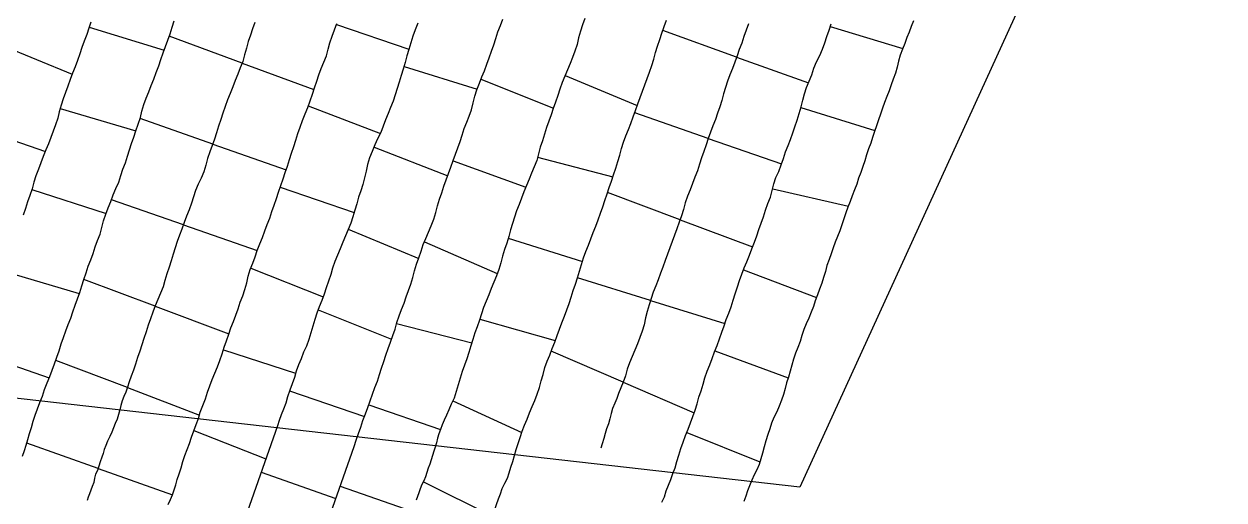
# Model space of a CAD drawing. Extents: x 703186 to 703989, y 1560402 to 1561368.
# Drawn here: x 703919.8 to 703989.4, y 1560635.9 to 1560663.6 of the extents above; entities that cross this region are included whole.
import ezdxf

# ---------------------------------------------------------------- set-up
doc = ezdxf.new("R2010")
doc.units = 0
for name, color, linetype in [('10124_2002_REAL', 30, 'Continuous'), ('AGROCAD PLL', 7, 'Continuous'), ('PANTE_2002', 7, 'Continuous')]:
    doc.layers.add(name, color=color, linetype=linetype)

msp = doc.modelspace()

# ---------------------------------------------------------------- linework, layer by layer
at = {"layer": '10124_2002_REAL'}
for points in [[(703933.3115, 1560622.8564), (703938.9967, 1560639.0464), (703939.1093, 1560639.4113), (703939.2432, 1560639.7836), (703939.3748, 1560640.1661), (703939.5007, 1560640.5544), (703939.648, 1560640.9295), (703939.7929, 1560641.3059), (703939.925, 1560641.6877), (703940.0546, 1560642.0719), (703940.2006, 1560642.4534), (703940.3404, 1560642.8292), (703940.4596, 1560643.209), (703940.5763, 1560643.5943), (703940.7061, 1560643.9671), (703940.8344, 1560644.3425), (703940.9684, 1560644.7207), (703941.0917, 1560645.0975), (703941.2293, 1560645.4736), (703941.3696, 1560645.8528), (703941.4695, 1560646.2372), (703941.5973, 1560646.6136), (703941.747, 1560646.9834), (703941.8859, 1560647.3532), (703942.0113, 1560647.7179), (703942.147, 1560648.092), (703942.2778, 1560648.4709), (703942.3889, 1560648.8532), (703942.4857, 1560649.2424), (703942.6093, 1560649.6277), (703942.7507, 1560649.9991), (703942.8729, 1560650.3791), (703942.9992, 1560650.7567), (703943.1581, 1560651.1202), (703943.3075, 1560651.4825), (703943.4654, 1560651.8539), (703943.6099, 1560652.2367), (703943.7264, 1560652.6201), (703943.8199, 1560653.0061), (703943.9352, 1560653.399), (703944.0715, 1560653.7711), (703944.1871, 1560654.1432), (703944.331, 1560654.5149), (703944.469, 1560654.8861), (703944.6001, 1560655.2585), (703944.7371, 1560655.6342), (703944.8698, 1560656.0057), (703945.0057, 1560656.3718), (703945.1351, 1560656.7414), (703945.2559, 1560657.1162), (703945.3772, 1560657.4897), (703945.52, 1560657.8569), (703945.6651, 1560658.2162), (703945.7941, 1560658.5895), (703945.8962, 1560658.9787), (703945.9964, 1560659.3654), (703946.1111, 1560659.7503), (703946.2543, 1560660.1221), (703946.4, 1560660.4894), (703946.5474, 1560660.8538), (703946.6889, 1560661.2238), (703946.8229, 1560661.6027), (703946.9549, 1560661.9775), (703947.0861, 1560662.3524), (703947.2082, 1560662.7272), (703947.3308, 1560663.1032), (703947.4718, 1560663.4718), (703947.6241, 1560663.8446)], [(703941.2573, 1560618.5812), (703947.3565, 1560636.0012), (703947.4747, 1560636.29), (703947.5779, 1560636.5987), (703947.7301, 1560636.9026), (703947.8873, 1560637.2013), (703947.9894, 1560637.5172), (703948.07, 1560637.8331), (703948.19, 1560638.1681), (703948.2977, 1560638.5157), (703948.3837, 1560638.8646), (703948.4969, 1560639.2129), (703948.6176, 1560639.5694), (703948.736, 1560639.9299), (703948.8703, 1560640.2772), (703949.0228, 1560640.632), (703949.1673, 1560640.9924), (703949.3119, 1560641.3527), (703949.4636, 1560641.7146), (703949.6105, 1560642.081), (703949.7493, 1560642.4533), (703949.8474, 1560642.8433), (703949.9486, 1560643.2252), (703950.0481, 1560643.6176), (703950.1871, 1560643.9823), (703950.3315, 1560644.3471), (703950.474, 1560644.723), (703950.6221, 1560645.1002), (703950.7753, 1560645.4722), (703950.9027, 1560645.8536), (703951.0424, 1560646.2247), (703951.1938, 1560646.595), (703951.3322, 1560646.967), (703951.4595, 1560647.338), (703951.5741, 1560647.712), (703951.6885, 1560648.0901), (703951.8224, 1560648.4578), (703951.9501, 1560648.8301), (703952.0607, 1560649.2104), (703952.179, 1560649.6009), (703952.2884, 1560649.9869), (703952.4366, 1560650.3596), (703952.5896, 1560650.7222), (703952.7264, 1560651.0909), (703952.8639, 1560651.454), (703953.0094, 1560651.8242), (703953.1478, 1560652.1996), (703953.2873, 1560652.5783), (703953.4118, 1560652.9523), (703953.5396, 1560653.3268), (703953.6573, 1560653.6982), (703953.7837, 1560654.0708), (703953.9135, 1560654.4459), (703954.0365, 1560654.817), (703954.1635, 1560655.1972), (703954.2845, 1560655.5802), (703954.3969, 1560655.957), (703954.5021, 1560656.3384), (703954.6154, 1560656.711), (703954.7579, 1560657.0764), (703954.9019, 1560657.4363), (703955.0347, 1560657.7975), (703955.1757, 1560658.1704), (703955.3185, 1560658.541), (703955.4412, 1560658.9217), (703955.5742, 1560659.2955), (703955.7156, 1560659.6644), (703955.8589, 1560660.0345), (703955.9922, 1560660.4056), (703956.1203, 1560660.7739), (703956.2508, 1560661.1472), (703956.3639, 1560661.5288), (703956.472, 1560661.9093), (703956.591, 1560662.2841), (703956.7232, 1560662.6601), (703956.838, 1560663.0388), (703956.9665, 1560663.4107), (703957.1069, 1560663.7826)], [(703952.3783, 1560663.8821), (703952.2417, 1560663.5176), (703952.1161, 1560663.1414), (703952.0046, 1560662.756), (703951.9212, 1560662.3694), (703951.7995, 1560661.9923), (703951.6593, 1560661.6281), (703951.5129, 1560661.2694), (703951.3609, 1560660.9098), (703951.2073, 1560660.5398), (703951.0594, 1560660.1598), (703950.9263, 1560659.7866), (703950.7964, 1560659.4159), (703950.6731, 1560659.0344), (703950.5417, 1560658.663), (703950.4153, 1560658.2983), (703950.2783, 1560657.9262), (703950.1487, 1560657.5543), (703950.0346, 1560657.1686), (703949.9107, 1560656.7877), (703949.7848, 1560656.4083), (703949.6822, 1560656.0188), (703949.5809, 1560655.6325), (703949.4371, 1560655.272), (703949.2854, 1560654.9117), (703949.1351, 1560654.5538), (703948.9918, 1560654.185), (703948.8325, 1560653.823), (703948.6964, 1560653.4532), (703948.5529, 1560653.0857), (703948.408, 1560652.726), (703948.2839, 1560652.3544), (703948.1748, 1560651.9828), (703948.068, 1560651.61), (703947.9597, 1560651.2277), (703947.8385, 1560650.8469), (703947.721, 1560650.4655), (703947.6006, 1560650.0814), (703947.493, 1560649.6986), (703947.3809, 1560649.3189), (703947.2417, 1560648.9511), (703947.0922, 1560648.5851), (703946.9387, 1560648.2115), (703946.7962, 1560647.8457), (703946.6434, 1560647.4775), (703946.4876, 1560647.114), (703946.37, 1560646.7437), (703946.2627, 1560646.3653), (703946.1266, 1560645.991), (703945.9933, 1560645.6288), (703945.8719, 1560645.2579), (703945.7651, 1560644.8724), (703945.6388, 1560644.4987), (703945.5244, 1560644.1325), (703945.3967, 1560643.7621), (703945.2532, 1560643.3961), (703945.1314, 1560643.0131), (703945.0284, 1560642.6227), (703944.9092, 1560642.2364), (703944.7849, 1560641.8498), (703944.6249, 1560641.4997), (703944.4828, 1560641.1719), (703944.3542, 1560640.8489), (703944.2203, 1560640.5599), (703944.1056, 1560640.2884), (703943.9942, 1560640.0251), (703943.9002, 1560639.7659), (703943.8288, 1560639.5176), (703943.7635, 1560639.2565), (703943.6986, 1560639.0009), (703943.6204, 1560638.7575), (703943.5304, 1560638.5058), (703943.4529, 1560638.2623), (703943.3771, 1560638.0189), (703943.2928, 1560637.778), (703943.2108, 1560637.529), (703943.1393, 1560637.2736), (703943.0316, 1560637.0478), (703942.922, 1560636.8274), (703942.8274, 1560636.5876), (703942.7518, 1560636.3521), (703942.6655, 1560636.1292), (703942.585, 1560635.9214)], [(703919.7616, 1560638.4764), (703919.8677, 1560638.7965), (703919.9697, 1560639.1132), (703920.0588, 1560639.4447), (703920.1602, 1560639.7904), (703920.2711, 1560640.1441), (703920.3775, 1560640.4992), (703920.4871, 1560640.8605), (703920.6182, 1560641.2315), (703920.7631, 1560641.5991), (703920.9081, 1560641.9636), (703921.041, 1560642.3485), (703921.1829, 1560642.7268), (703921.3342, 1560643.0944), (703921.4836, 1560643.4644), (703921.6161, 1560643.8431), (703921.742, 1560644.2257), (703921.8917, 1560644.5965), (703922.0023, 1560644.9892), (703922.1426, 1560645.3667), (703922.2621, 1560645.7497), (703922.408, 1560646.1289), (703922.5585, 1560646.491), (703922.6826, 1560646.8621), (703922.8131, 1560647.2365), (703922.9445, 1560647.6133), (703923.0724, 1560647.9857), (703923.1909, 1560648.3647), (703923.3215, 1560648.7368), (703923.4429, 1560649.1199), (703923.5579, 1560649.5074), (703923.7119, 1560649.8727), (703923.8595, 1560650.2369), (703923.9664, 1560650.6193), (703924.1052, 1560650.9911), (703924.2603, 1560651.3637), (703924.3643, 1560651.75), (703924.4592, 1560652.136), (703924.5881, 1560652.5197), (703924.734, 1560652.8879), (703924.8799, 1560653.2595), (703925.0176, 1560653.6384), (703925.1787, 1560654.0074), (703925.3365, 1560654.3781), (703925.4561, 1560654.7616), (703925.5826, 1560655.1352), (703925.7241, 1560655.5125), (703925.8499, 1560655.8826), (703925.9705, 1560656.2574), (703926.0856, 1560656.6335), (703926.2172, 1560656.9973), (703926.3371, 1560657.3698), (703926.4719, 1560657.7451), (703926.5909, 1560658.1267), (703926.6862, 1560658.5121), (703926.7836, 1560658.8997), (703926.9373, 1560659.2619), (703927.085, 1560659.6216), (703927.2192, 1560659.9952), (703927.3702, 1560660.3707), (703927.5136, 1560660.748), (703927.6563, 1560661.1268), (703927.7849, 1560661.4998), (703927.9227, 1560661.8811), (703928.0533, 1560662.256), (703928.188, 1560662.6247), (703928.3167, 1560662.9918), (703928.4443, 1560663.3708), (703928.5566, 1560663.7429)], [(703923.7097, 1560663.6788), (703923.5976, 1560663.3127), (703923.4802, 1560662.9477), (703923.3392, 1560662.5756), (703923.2061, 1560662.2054), (703923.082, 1560661.8318), (703922.953, 1560661.4529), (703922.8125, 1560661.0789), (703922.6517, 1560660.7126), (703922.5117, 1560660.3399), (703922.3894, 1560659.9632), (703922.2571, 1560659.5906), (703922.1203, 1560659.2222), (703921.9911, 1560658.8493), (703921.8788, 1560658.4734), (703921.7982, 1560658.0896), (703921.678, 1560657.7147), (703921.541, 1560657.3473), (703921.4062, 1560656.9831), (703921.2707, 1560656.609), (703921.1149, 1560656.2499), (703920.9626, 1560655.8764), (703920.8217, 1560655.5065), (703920.6754, 1560655.1367), (703920.5355, 1560654.7591), (703920.4188, 1560654.3802), (703920.3107, 1560653.9906), (703920.188, 1560653.6111), (703920.0553, 1560653.2357), (703919.937, 1560652.85), (703919.7995, 1560652.4724)], [(703933.2282, 1560663.6565), (703933.0998, 1560663.292), (703932.9819, 1560662.9242), (703932.8467, 1560662.5483), (703932.7447, 1560662.1673), (703932.6329, 1560661.7802), (703932.5277, 1560661.388), (703932.3897, 1560661.0149), (703932.244, 1560660.6506), (703932.0868, 1560660.2895), (703931.9465, 1560659.9146), (703931.7978, 1560659.538), (703931.6485, 1560659.1631), (703931.5157, 1560658.7768), (703931.3847, 1560658.3937), (703931.2585, 1560658.0191), (703931.1333, 1560657.6351), (703931.0097, 1560657.2549), (703930.8896, 1560656.88), (703930.7586, 1560656.5086), (703930.6194, 1560656.1369), (703930.4945, 1560655.7595), (703930.3886, 1560655.3744), (703930.2667, 1560654.9901), (703930.1196, 1560654.6218), (703929.9535, 1560654.2593), (703929.7941, 1560653.9032), (703929.668, 1560653.5389), (703929.5625, 1560653.1586), (703929.4198, 1560652.7772), (703929.2594, 1560652.4143), (703929.1376, 1560652.0412), (703929.0056, 1560651.6614), (703928.8561, 1560651.3057), (703928.7305, 1560650.9413), (703928.6029, 1560650.5691), (703928.4888, 1560650.2012), (703928.3859, 1560649.8178), (703928.2569, 1560649.4409), (703928.1297, 1560649.06), (703928.0151, 1560648.6828), (703927.9159, 1560648.3016), (703927.7607, 1560647.9395), (703927.6067, 1560647.5809), (703927.4539, 1560647.2102), (703927.312, 1560646.8325), (703927.1731, 1560646.451), (703927.0453, 1560646.0742), (703926.9202, 1560645.6912), (703926.7885, 1560645.3167), (703926.6791, 1560644.9383), (703926.5541, 1560644.5702), (703926.4343, 1560644.1959), (703926.3122, 1560643.8265), (703926.1929, 1560643.4639), (703926.0568, 1560643.1192), (703925.936, 1560642.8), (703925.8489, 1560642.4799), (703925.7415, 1560642.1977), (703925.6275, 1560641.9388), (703925.5375, 1560641.6804), (703925.4599, 1560641.4181), (703925.3978, 1560641.157), (703925.3322, 1560640.8948), (703925.2528, 1560640.6242), (703925.13, 1560640.3777), (703925.0429, 1560640.124), (703924.9437, 1560639.8646), (703924.8162, 1560639.6097), (703924.6913, 1560639.3467), (703924.5859, 1560639.1056), (703924.4947, 1560638.8715), (703924.4327, 1560638.6322), (703924.3501, 1560638.4119), (703924.2563, 1560638.1539), (703924.1911, 1560637.8871), (703924.107, 1560637.6501), (703923.9969, 1560637.4261), (703923.9295, 1560637.2004), (703923.8962, 1560636.9526), (703923.7994, 1560636.7153), (703923.7249, 1560636.4934), (703923.637, 1560636.2916), (703923.5561, 1560636.0935), (703923.5086, 1560635.8977)], [(703928.2086, 1560635.6739), (703928.3402, 1560635.9575), (703928.4557, 1560636.228), (703928.5447, 1560636.5183), (703928.6418, 1560636.8197), (703928.736, 1560637.1318), (703928.8352, 1560637.456), (703928.9633, 1560637.7926), (703929.0592, 1560638.1577), (703929.1726, 1560638.5139), (703929.3054, 1560638.8652), (703929.4458, 1560639.2154), (703929.562, 1560639.5843), (703929.6845, 1560639.954), (703929.8245, 1560640.3111), (703929.9629, 1560640.6649), (703930.0688, 1560641.0398), (703930.2102, 1560641.4206), (703930.3656, 1560641.7981), (703930.4848, 1560642.1842), (703930.6124, 1560642.5662), (703930.7568, 1560642.9368), (703930.9141, 1560643.2999), (703931.0643, 1560643.6643), (703931.1967, 1560644.0358), (703931.336, 1560644.4164), (703931.4614, 1560644.8064), (703931.5944, 1560645.1815), (703931.7138, 1560645.56), (703931.8438, 1560645.9259), (703932.0009, 1560646.289), (703932.1379, 1560646.6609), (703932.2641, 1560647.0328), (703932.3846, 1560647.4089), (703932.527, 1560647.7788), (703932.6528, 1560648.1516), (703932.7626, 1560648.5346), (703932.8538, 1560648.9264), (703932.9641, 1560649.3133), (703933.1078, 1560649.6761), (703933.2547, 1560650.047), (703933.3736, 1560650.4199), (703933.5213, 1560650.7981), (703933.6729, 1560651.1748), (703933.8063, 1560651.5513), (703933.943, 1560651.929), (703934.0935, 1560652.3017), (703934.2226, 1560652.6843), (703934.3543, 1560653.0559), (703934.4842, 1560653.4372), (703934.6051, 1560653.8109), (703934.7351, 1560654.1924), (703934.867, 1560654.573), (703934.9949, 1560654.946), (703935.1206, 1560655.3174), (703935.2402, 1560655.6991), (703935.3604, 1560656.0699), (703935.4859, 1560656.4437), (703935.6126, 1560656.8179), (703935.7274, 1560657.2024), (703935.8611, 1560657.5821), (703936.0033, 1560657.9648), (703936.1535, 1560658.3489), (703936.2995, 1560658.7207), (703936.4435, 1560659.0982), (703936.5766, 1560659.4858), (703936.6925, 1560659.8633), (703936.82, 1560660.2369), (703936.9514, 1560660.6094), (703937.0829, 1560660.9802), (703937.2345, 1560661.3485), (703937.3782, 1560661.7162), (703937.4853, 1560662.0983), (703937.5907, 1560662.4732), (703937.7136, 1560662.8539), (703937.859, 1560663.2293), (703937.9832, 1560663.5951)], [(703942.689, 1560663.6075), (703942.5221, 1560663.2306), (703942.3939, 1560662.8536), (703942.2768, 1560662.4711), (703942.1579, 1560662.0868), (703942.0528, 1560661.7106), (703941.9578, 1560661.3261), (703941.8407, 1560660.9514), (703941.7244, 1560660.574), (703941.6083, 1560660.1939), (703941.4828, 1560659.8247), (703941.3752, 1560659.4555), (703941.2539, 1560659.0889), (703941.1079, 1560658.7197), (703940.9731, 1560658.3612), (703940.8108, 1560658.0027), (703940.6679, 1560657.635), (703940.5364, 1560657.2569), (703940.3552, 1560656.8998), (703940.1898, 1560656.54), (703940.044, 1560656.1648), (703939.8798, 1560655.798), (703939.7633, 1560655.4164), (703939.6895, 1560655.0188), (703939.5904, 1560654.6351), (703939.4862, 1560654.249), (703939.3732, 1560653.8803), (703939.2493, 1560653.5129), (703939.1375, 1560653.1295), (703939.0249, 1560652.7512), (703938.9153, 1560652.3693), (703938.7922, 1560651.9944), (703938.6389, 1560651.6255), (703938.4859, 1560651.2661), (703938.3325, 1560650.8969), (703938.1726, 1560650.5214), (703938.0261, 1560650.1488), (703937.8737, 1560649.7756), (703937.7454, 1560649.3945), (703937.6355, 1560649.0131), (703937.504, 1560648.6327), (703937.3771, 1560648.255), (703937.2602, 1560647.8808), (703937.112, 1560647.5093), (703936.968, 1560647.1404), (703936.8222, 1560646.7775), (703936.7055, 1560646.4044), (703936.5895, 1560646.0161), (703936.4759, 1560645.6296), (703936.3696, 1560645.242), (703936.2183, 1560644.8702), (703936.06, 1560644.5043), (703935.922, 1560644.1329), (703935.7716, 1560643.7736), (703935.6289, 1560643.4098), (703935.5254, 1560643.0453), (703935.4024, 1560642.6717), (703935.262, 1560642.3027), (703935.1345, 1560641.9296), (703935.0303, 1560641.5544), (703934.8967, 1560641.199), (703934.7535, 1560640.8709), (703934.6495, 1560640.5474), (703934.5544, 1560640.2425), (703929.1482, 1560624.8767)], [(703961.8688, 1560663.582), (703961.7251, 1560663.2144), (703961.6009, 1560662.8347), (703961.4712, 1560662.4592), (703961.3277, 1560662.0887), (703961.2018, 1560661.716), (703961.0677, 1560661.3443), (703960.9279, 1560660.9779), (703960.7881, 1560660.6134), (703960.6483, 1560660.2433), (703960.5289, 1560659.882), (703960.4131, 1560659.5078), (703960.3127, 1560659.1308), (703960.1942, 1560658.7607), (703960.0754, 1560658.3879), (703959.9441, 1560658.0199), (703959.7984, 1560657.6525), (703959.6529, 1560657.2799), (703959.5249, 1560656.9134), (703959.4024, 1560656.5404), (703959.2759, 1560656.1629), (703959.1382, 1560655.7949), (703959.0191, 1560655.4184), (703958.9013, 1560655.0459), (703958.753, 1560654.6743), (703958.6128, 1560654.3085), (703958.4734, 1560653.9345), (703958.3279, 1560653.5615), (703958.1946, 1560653.1905), (703958.0975, 1560652.8025), (703957.9811, 1560652.4193), (703957.8424, 1560652.0512), (703957.7093, 1560651.681), (703957.5799, 1560651.3122), (703957.4294, 1560650.9458), (703957.3015, 1560650.5728), (703957.1748, 1560650.2036), (703957.0382, 1560649.8291), (703956.8997, 1560649.4559), (703956.7648, 1560649.091), (703956.6301, 1560648.7209), (703956.4841, 1560648.3599), (703956.343, 1560648.0005), (703956.2256, 1560647.6335), (703956.1087, 1560647.2564), (703955.9848, 1560646.8821), (703955.8885, 1560646.5001), (703955.8047, 1560646.1088), (703955.689, 1560645.7278), (703955.5619, 1560645.3605), (703955.4248, 1560644.9935), (703955.2773, 1560644.6255), (703955.1206, 1560644.2562), (703954.9712, 1560643.8902), (703954.8357, 1560643.5234), (703954.7226, 1560643.1432), (703954.5984, 1560642.7808), (703954.4556, 1560642.4497), (703954.319, 1560642.1199), (703954.2243, 1560641.8247), (703954.1039, 1560641.5459), (703953.9843, 1560641.2503), (703953.8899, 1560640.9456), (703953.8143, 1560640.6526), (703953.7439, 1560640.3497), (703953.6348, 1560640.0618), (703953.5476, 1560639.7855), (703953.4653, 1560639.4965), (703953.3731, 1560639.2016), (703953.2951, 1560638.9378)], [(703956.8465, 1560635.8064), (703956.9878, 1560636.1215), (703957.0939, 1560636.455), (703957.2228, 1560636.7839), (703957.3571, 1560637.1212), (703957.4799, 1560637.4635), (703957.6118, 1560637.8029), (703957.7086, 1560638.158), (703957.8243, 1560638.5376), (703957.9409, 1560638.9142), (703958.0751, 1560639.2912), (703958.2139, 1560639.6712), (703958.363, 1560640.0385), (703958.4951, 1560640.4042), (703958.6349, 1560640.7755), (703958.7632, 1560641.145), (703958.8793, 1560641.5194), (703958.9863, 1560641.901), (703959.1117, 1560642.2746), (703959.2251, 1560642.6527), (703959.3331, 1560643.0292), (703959.4663, 1560643.4017), (703959.6195, 1560643.7824), (703959.7633, 1560644.1511), (703959.9011, 1560644.5297), (703960.0389, 1560644.9068), (703960.1817, 1560645.2911), (703960.3233, 1560645.6663), (703960.4476, 1560646.0419), (703960.5781, 1560646.4098), (703960.7158, 1560646.779), (703960.8521, 1560647.1425), (703960.9787, 1560647.5243), (703961.0939, 1560647.9077), (703961.2206, 1560648.3009), (703961.3467, 1560648.6719), (703961.4819, 1560649.0397), (703961.6187, 1560649.4005), (703961.7736, 1560649.7668), (703961.9178, 1560650.1385), (703962.0651, 1560650.5195), (703962.2069, 1560650.8968), (703962.339, 1560651.2644), (703962.4672, 1560651.635), (703962.5942, 1560652.0081), (703962.7244, 1560652.3768), (703962.8499, 1560652.7539), (703962.9805, 1560653.141), (703963.1337, 1560653.5106), (703963.2449, 1560653.892), (703963.3332, 1560654.2773), (703963.4527, 1560654.655), (703963.6141, 1560655.009), (703963.7505, 1560655.3822), (703963.8875, 1560655.7649), (703964.0129, 1560656.143), (703964.1564, 1560656.5034), (703964.3033, 1560656.8633), (703964.4377, 1560657.241), (703964.551, 1560657.6011), (703964.6806, 1560657.9766), (703964.7991, 1560658.371), (703964.9169, 1560658.7513), (703965.0187, 1560659.137), (703965.1172, 1560659.5016), (703965.2374, 1560659.8767), (703965.3831, 1560660.2453), (703965.5395, 1560660.6161), (703965.6599, 1560660.9982), (703965.8153, 1560661.3733), (703965.9966, 1560661.7397), (703966.16, 1560662.1062), (703966.2846, 1560662.4741), (703966.4107, 1560662.8433), (703966.5503, 1560663.2135), (703966.6614, 1560663.5806)], [(703971.4428, 1560663.7426), (703971.3005, 1560663.4235), (703971.1787, 1560663.0956), (703971.0389, 1560662.7718), (703970.9274, 1560662.4243), (703970.8029, 1560662.095), (703970.6698, 1560661.764), (703970.5727, 1560661.4113), (703970.4874, 1560661.061), (703970.3808, 1560660.7074), (703970.2528, 1560660.3586), (703970.1406, 1560660.0257), (703970.0249, 1560659.6816), (703969.88, 1560659.3471), (703969.7509, 1560659.0107), (703969.6364, 1560658.6742), (703969.5279, 1560658.3323), (703969.4036, 1560657.9951), (703969.2847, 1560657.6608), (703969.1795, 1560657.3207), (703969.0616, 1560656.9814), (703968.9529, 1560656.6452), (703968.8241, 1560656.3092), (703968.7034, 1560655.9671), (703968.6031, 1560655.6244), (703968.5023, 1560655.2837), (703968.3743, 1560654.9457), (703968.2515, 1560654.6095), (703968.1403, 1560654.2715), (703968.0069, 1560653.9368), (703967.879, 1560653.5983), (703967.7589, 1560653.2558), (703967.6316, 1560652.9259), (703967.5067, 1560652.6018), (703967.3862, 1560652.2557), (703967.2697, 1560651.9114), (703967.1587, 1560651.5663), (703967.0274, 1560651.2328), (703966.8832, 1560650.9026), (703966.7811, 1560650.5637), (703966.6642, 1560650.2228), (703966.5334, 1560649.8918), (703966.4155, 1560649.5494), (703966.3218, 1560649.1964), (703966.2202, 1560648.8535), (703966.1082, 1560648.5177), (703965.9892, 1560648.1773), (703965.8728, 1560647.8361), (703965.7378, 1560647.4983), (703965.6274, 1560647.1654), (703965.4938, 1560646.8286), (703965.3542, 1560646.4941), (703965.2098, 1560646.1497), (703965.071, 1560645.8218), (703964.9561, 1560645.4769), (703964.8575, 1560645.14), (703964.7229, 1560644.7909), (703964.5979, 1560644.4503), (703964.4824, 1560644.1006), (703964.3837, 1560643.7525), (703964.2733, 1560643.4042), (703964.179, 1560643.0609), (703964.0722, 1560642.7281), (703963.9857, 1560642.3981), (703963.8847, 1560642.0607), (703963.7726, 1560641.719), (703963.6451, 1560641.3811), (703963.5008, 1560641.0463), (703963.3281, 1560640.7156), (703963.1956, 1560640.3967), (703963.0936, 1560640.0634), (703962.9875, 1560639.7267), (703962.876, 1560639.3739), (703962.7657, 1560639.0135), (703962.6671, 1560638.6592), (703962.577, 1560638.3158), (703962.4843, 1560637.9835), (703962.3422, 1560637.6825), (703962.1862, 1560637.3928), (703962.0556, 1560637.0803), (703961.925, 1560636.7598), (703961.8148, 1560636.458), (703961.7091, 1560636.1474), (703961.6028, 1560635.8533)]]:
    msp.add_lwpolyline(points, dxfattribs=at)
at = {"layer": 'AGROCAD PLL', "color": 1, "true_color": 0xff0000}
for points in [[(703923.6162, 1560663.3735), (703927.9774, 1560662.0381)], [(703961.1761, 1560661.6447), (703956.8905, 1560663.1908)], [(703961.1761, 1560661.6447), (703956.8905, 1560663.1908)], [(703921.9364, 1560658.6663), (703926.3318, 1560657.3532)], [(703940.1435, 1560656.421), (703944.4216, 1560654.7585)], [(703943.0688, 1560650.9159), (703947.2874, 1560649.0718)], [(703918.6712, 1560649.2255), (703923.0484, 1560647.9157)], [(703927.4454, 1560647.1875), (703931.7213, 1560645.5811)], [(703936.9028, 1560646.9781), (703941.1548, 1560645.2698)], [(703935.2493, 1560642.2656), (703939.5901, 1560640.7822)], [(703958.2903, 1560639.8593), (703962.5277, 1560638.1392)], [(703924.1474, 1560637.7639), (703928.4583, 1560636.2341)], [(703924.1474, 1560637.7639), (703928.4577, 1560636.2344)], [(703933.6056, 1560637.5459), (703937.9349, 1560636.0227)]]:
    msp.add_lwpolyline(points, dxfattribs=at)
at = {"layer": 'AGROCAD PLL', "color": 5, "true_color": 0x0000ff}
for points in [[(703937.9613, 1560663.5305), (703942.1632, 1560662.1038)], [(703966.61, 1560663.4109), (703970.8188, 1560662.1371)], [(703932.4937, 1560661.296), (703936.6593, 1560659.7552)], [(703941.8868, 1560661.0989), (703946.1209, 1560659.7756)], [(703961.1761, 1560661.6447), (703965.3421, 1560660.1417)], [(703929.0895, 1560651.9028), (703924.9142, 1560653.354)], [(703929.0895, 1560651.9028), (703924.9142, 1560653.354)], [(703938.6524, 1560651.6579), (703942.7361, 1560649.9609)], [(703927.4454, 1560647.1875), (703923.3215, 1560648.7368)], [(703927.4454, 1560647.1875), (703923.3215, 1560648.7368)], [(703927.4454, 1560647.1875), (703923.3215, 1560648.7368)], [(703927.4454, 1560647.1875), (703923.3215, 1560648.7368)], [(703956.1865, 1560647.5074), (703951.9472, 1560648.8216)], [(703956.1865, 1560647.5074), (703951.9472, 1560648.8216)], [(703956.1865, 1560647.5074), (703951.9476, 1560648.8214)], [(703956.1865, 1560647.5074), (703951.9476, 1560648.8214)], [(703931.4101, 1560644.6467), (703935.5978, 1560643.3002)], [(703944.709, 1560641.6838), (703948.7113, 1560639.8547)], [(703939.8449, 1560641.4561), (703943.9925, 1560640.021)], [(703939.8449, 1560641.4561), (703943.9927, 1560640.021)], [(703924.1474, 1560637.7639), (703920.0024, 1560639.2348)], [(703924.1474, 1560637.7639), (703920.0024, 1560639.2348)], [(703938.1868, 1560636.7399), (703942.3347, 1560635.2834)]]:
    msp.add_lwpolyline(points, dxfattribs=at)
at = {"layer": 'AGROCAD PLL', "color": 3, "true_color": 0x00ff00}
for points in [[(703932.4937, 1560661.296), (703928.2699, 1560662.8582)], [(703932.4937, 1560661.296), (703928.2699, 1560662.8582)], [(703918.4972, 1560662.3472), (703922.6304, 1560660.656)], [(703946.3459, 1560660.353), (703950.5496, 1560658.6855)], [(703951.2213, 1560660.5734), (703955.4127, 1560658.8334)], [(703936.3323, 1560658.8066), (703940.5134, 1560657.2117)], [(703959.5295, 1560656.9265), (703955.2697, 1560658.4143)], [(703959.5295, 1560656.9265), (703955.2697, 1560658.4143)], [(703964.907, 1560658.7192), (703969.2007, 1560657.3892)], [(703916.8401, 1560657.6349), (703921.0803, 1560656.165)], [(703930.79, 1560656.5976), (703926.5774, 1560658.0835)], [(703930.79, 1560656.5976), (703926.5774, 1560658.0835)], [(703959.5295, 1560656.9265), (703963.7728, 1560655.4446)], [(703930.79, 1560656.5976), (703935.0458, 1560655.0965)], [(703944.7336, 1560655.6246), (703948.9489, 1560654.0875)], [(703949.6339, 1560655.8348), (703953.9948, 1560654.6912)], [(703934.6978, 1560654.0829), (703938.9876, 1560652.6211)], [(703920.2976, 1560653.95), (703924.6032, 1560652.5579)], [(703957.8997, 1560652.2033), (703953.6885, 1560653.7901)], [(703957.8997, 1560652.2033), (703953.6885, 1560653.7901)], [(703963.2698, 1560654.0005), (703967.6582, 1560652.9948)], [(703957.8997, 1560652.2033), (703962.1027, 1560650.6196)], [(703929.0895, 1560651.9028), (703933.3719, 1560650.4145)], [(703929.0895, 1560651.9028), (703933.3715, 1560650.4146)], [(703947.9318, 1560651.1401), (703952.2277, 1560649.7728)], [(703932.9923, 1560649.3845), (703937.1959, 1560647.7196)], [(703961.5799, 1560649.2981), (703965.8153, 1560647.6922)], [(703956.1865, 1560647.5074), (703960.4938, 1560646.1721)], [(703946.2801, 1560646.4268), (703950.6573, 1560645.1856)], [(703941.4565, 1560646.1871), (703945.8155, 1560645.0542)], [(703917.0141, 1560644.512), (703921.3078, 1560643.0302)], [(703954.5958, 1560642.7748), (703950.4185, 1560644.5765)], [(703954.5958, 1560642.7748), (703950.4185, 1560644.5765)], [(703959.9205, 1560644.5827), (703964.1691, 1560643.0302)], [(703925.8393, 1560642.4547), (703921.6801, 1560644.0376)], [(703925.8393, 1560642.4547), (703921.6801, 1560644.0376)], [(703925.8393, 1560642.4547), (703930.0191, 1560640.864)], [(703954.5958, 1560642.7748), (703958.7126, 1560640.9993)], [(703929.6858, 1560639.9573), (703933.8761, 1560638.3145)], [(703943.0047, 1560636.9937), (703947.0071, 1560635.0034)]]:
    msp.add_lwpolyline(points, dxfattribs=at)
at = {"layer": 'PANTE_2002'}
msp.add_lwpolyline([(703962.8236, 1560817.8599), (703967.5861, 1560793.7827), (703974.2007, 1560769.1764), (703983.7459, 1560754.0422), (703985.7088, 1560748.0632), (703989.4428, 1560727.7406), (703988.868, 1560702.641), (703985.079, 1560681.0368), (703964.832, 1560636.6822), (703872.1098, 1560647.2127)], dxfattribs=at)

doc.saveas('drawing.dxf')
